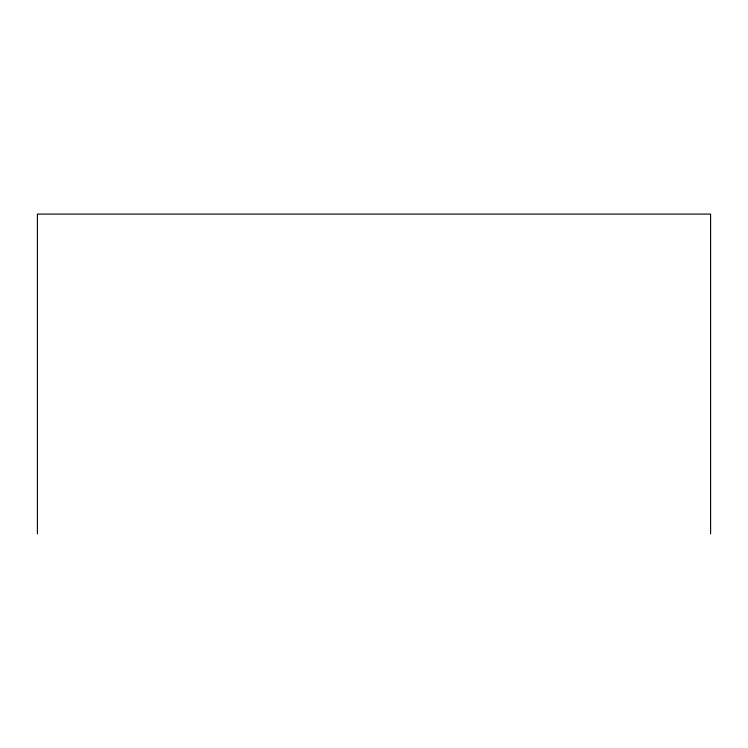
<?xml version="1.0" encoding="UTF-8"?>
<svg xmlns="http://www.w3.org/2000/svg" width="748" height="748" viewBox="0 0 748 748"><rect width="100%" height="100%" fill="white"/><g stroke="black" fill="none" stroke-linecap="round" stroke-linejoin="round"><path stroke-width="1.12" d="M710.6 533.913L710.6 214.087L37.4 214.087L37.4 533.913"/></g></svg>
